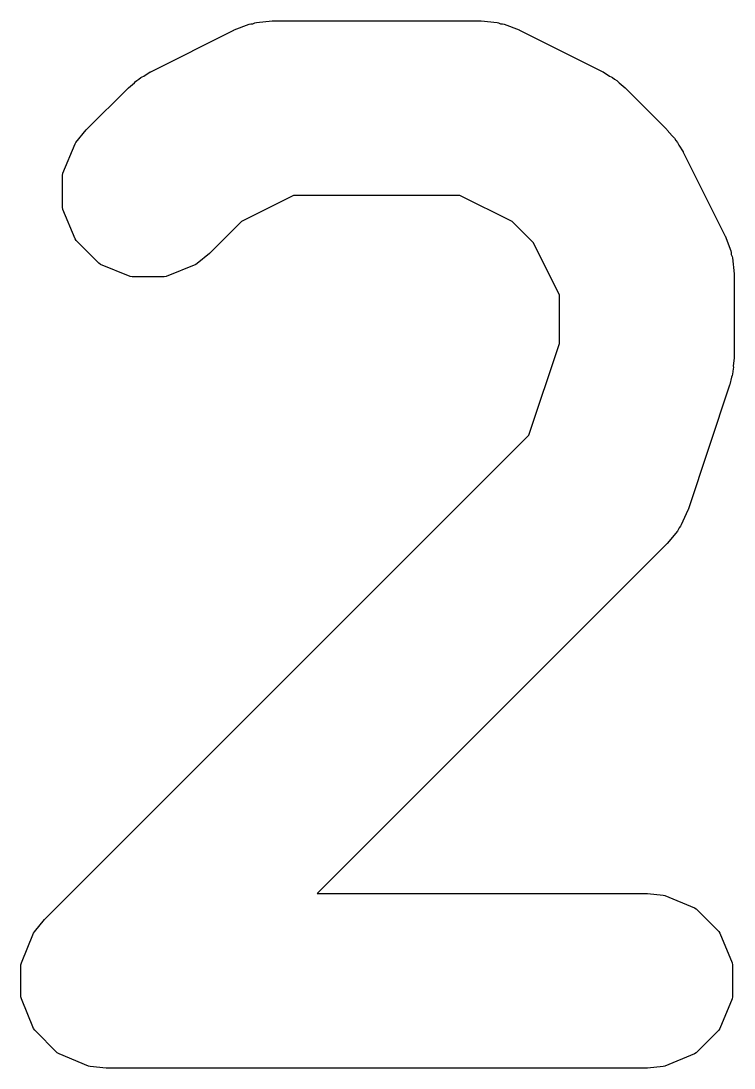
# Model space of a CAD drawing. Extents: x 125.7 to 173.8, y -124.1 to -88.3.
# Drawn here: x 159.355 to 160.009, y -109.642 to -108.682 of the extents above; entities that cross this region are included whole.
import ezdxf

# ---------------------------------------------------------------- set-up
doc = ezdxf.new("R2010")
doc.units = 0
doc.layers.add('BLACK', color=7, linetype='CONTINUOUS')

msp = doc.modelspace()

# ---------------------------------------------------------------- linework, layer by layer
at = {"layer": 'BLACK', "linetype": 'CONTINUOUS'}
for p, q in [((159.473747, -108.728836), (159.549937, -108.690741)), ((159.549937, -108.690741), (159.550386, -108.690543)), ((159.550386, -108.690543), (159.564118, -108.685288)), ((159.564118, -108.685288), (159.56555, -108.684971)), ((159.56555, -108.684971), (159.567426, -108.684837)), ((159.567426, -108.684837), (159.569169, -108.684116)), ((159.569169, -108.684116), (159.570592, -108.68376)), ((159.570592, -108.68376), (159.585224, -108.682319)), ((159.585224, -108.682319), (159.585714, -108.682295)), ((159.585714, -108.682295), (159.77619, -108.682295)), ((159.77619, -108.682295), (159.77668, -108.682319)), ((159.77668, -108.682319), (159.791312, -108.68376)), ((159.791312, -108.68376), (159.792735, -108.684117)), ((159.792735, -108.684117), (159.794474, -108.684837)), ((159.794474, -108.684837), (159.796353, -108.684971)), ((159.796353, -108.684971), (159.797786, -108.685288)), ((159.797786, -108.685288), (159.811518, -108.690543)), ((159.811518, -108.690543), (159.811967, -108.690741)), ((159.811967, -108.690741), (159.888158, -108.728836)), ((159.467379, -108.732814), (159.47332, -108.729076)), ((159.47332, -108.729076), (159.473747, -108.728836)), ((159.888158, -108.728836), (159.888585, -108.729076)), ((159.888585, -108.729076), (159.894526, -108.732814)), ((159.45332, -108.743491), (159.458742, -108.73904)), ((159.458742, -108.73904), (159.459764, -108.737863)), ((159.459764, -108.737863), (159.460876, -108.736909)), ((159.460876, -108.736909), (159.462866, -108.735655)), ((159.462866, -108.735655), (159.464686, -108.734163)), ((159.464686, -108.734163), (159.465943, -108.73341)), ((159.465943, -108.73341), (159.467379, -108.732814)), ((159.894526, -108.732814), (159.895964, -108.733411)), ((159.895964, -108.733411), (159.897222, -108.734166)), ((159.897222, -108.734166), (159.899032, -108.735652)), ((159.899032, -108.735652), (159.901028, -108.736908)), ((159.901028, -108.736908), (159.902143, -108.737864)), ((159.902143, -108.737864), (159.903166, -108.739044)), ((159.903166, -108.739044), (159.908586, -108.743492)), ((159.414861, -108.781915), (159.452957, -108.74382)), ((159.452957, -108.74382), (159.45332, -108.743491)), ((159.908586, -108.743492), (159.90895, -108.743821)), ((159.90895, -108.743821), (159.947045, -108.781916)), ((159.405203, -108.793645), (159.414531, -108.782279)), ((159.414531, -108.782279), (159.414861, -108.781915)), ((159.947045, -108.781916), (159.947374, -108.78228)), ((159.947374, -108.78228), (159.951823, -108.787702)), ((159.39325, -108.82194), (159.404449, -108.794904)), ((159.404449, -108.794904), (159.405203, -108.793645)), ((159.951823, -108.787702), (159.953002, -108.788724)), ((159.953002, -108.788724), (159.953958, -108.789839)), ((159.953958, -108.789839), (159.95521, -108.791829)), ((159.95521, -108.791829), (159.9567, -108.793644)), ((159.9567, -108.793644), (159.957455, -108.794903)), ((159.957455, -108.794903), (159.958049, -108.796337)), ((159.958049, -108.796337), (159.96179, -108.802281)), ((159.96179, -108.802281), (159.96203, -108.802708)), ((159.96203, -108.802708), (160.000125, -108.878899)), ((159.392869, -108.823853), (159.39325, -108.82194)), ((159.392869, -108.853115), (159.392869, -108.823853)), ((159.604599, -108.842295), (159.556913, -108.866137)), ((159.757305, -108.842295), (159.604599, -108.842295)), ((159.80499, -108.866137), (159.757305, -108.842295)), ((159.39325, -108.855028), (159.392869, -108.853115)), ((159.404448, -108.882065), (159.39325, -108.855028)), ((159.556913, -108.866137), (159.527996, -108.895055)), ((159.824728, -108.885875), (159.80499, -108.866137)), ((159.405531, -108.883688), (159.404448, -108.882065)), ((160.000125, -108.878899), (160.000323, -108.879348)), ((160.000323, -108.879348), (160.005578, -108.89308)), ((159.426224, -108.904381), (159.405531, -108.883688)), ((159.848571, -108.93356), (159.824728, -108.885875)), ((159.527632, -108.895384), (159.516267, -108.904711)), ((159.527996, -108.895055), (159.527632, -108.895384)), ((160.005578, -108.89308), (160.005896, -108.894514)), ((160.005896, -108.894514), (160.006028, -108.896392)), ((160.006028, -108.896392), (160.006749, -108.89813)), ((160.006749, -108.89813), (160.007106, -108.899554)), ((160.007106, -108.899554), (160.008547, -108.914186)), ((159.427847, -108.905464), (159.426224, -108.904381)), ((159.454883, -108.916663), (159.427847, -108.905464)), ((159.515008, -108.905465), (159.487971, -108.916663)), ((159.516267, -108.904711), (159.515008, -108.905465)), ((159.456796, -108.917044), (159.454883, -108.916663)), ((159.486058, -108.917044), (159.456796, -108.917044)), ((159.487971, -108.916663), (159.486058, -108.917044)), ((160.008547, -108.914186), (160.008571, -108.914676)), ((160.008571, -108.914676), (160.008571, -108.990866)), ((159.848571, -108.977885), (159.848571, -108.93356)), ((159.820554, -109.061934), (159.848571, -108.977885)), ((160.008547, -108.991357), (160.007858, -108.998341)), ((160.007858, -108.998341), (160.007969, -108.99989)), ((160.008571, -108.990866), (160.008547, -108.991357)), ((160.006749, -109.007413), (160.006152, -109.008851)), ((160.007106, -109.005987), (160.006749, -109.007413)), ((160.007336, -109.003642), (160.007106, -109.005987)), ((160.007857, -109.001355), (160.007336, -109.003642)), ((160.007969, -108.99989), (160.007857, -109.001355)), ((160.004465, -109.016164), (159.96637, -109.13045)), ((160.004598, -109.015691), (160.004465, -109.016164)), ((160.006152, -109.008851), (160.004598, -109.015691)), ((159.376764, -109.505726), (159.820554, -109.061934)), ((159.966193, -109.130907), (159.960199, -109.144332)), ((159.96637, -109.13045), (159.966193, -109.130907)), ((159.956702, -109.149992), (159.947374, -109.161357)), ((159.957457, -109.148732), (159.956702, -109.149992)), ((159.958177, -109.146991), (159.957457, -109.148732)), ((159.95941, -109.145571), (159.958177, -109.146991)), ((159.960199, -109.144332), (159.95941, -109.145571)), ((159.947374, -109.161357), (159.947045, -109.161721)), ((159.947045, -109.161721), (159.626471, -109.482295)), ((159.626471, -109.482295), (159.928571, -109.482295)), ((159.928571, -109.482295), (159.929061, -109.482319)), ((159.929061, -109.482319), (159.943693, -109.48376)), ((159.943693, -109.48376), (159.945116, -109.484117)), ((159.945116, -109.484117), (159.972152, -109.495316)), ((159.972152, -109.495316), (159.973775, -109.496399)), ((159.973775, -109.496399), (159.994467, -109.517091)), ((159.367108, -109.517455), (159.376435, -109.50609)), ((159.376435, -109.50609), (159.376764, -109.505726)), ((159.355155, -109.54575), (159.366354, -109.518714)), ((159.366354, -109.518714), (159.367108, -109.517455)), ((159.994467, -109.517091), (159.99555, -109.518714)), ((159.99555, -109.518714), (160.006749, -109.54575)), ((159.354774, -109.547663), (159.355155, -109.54575)), ((159.354774, -109.576927), (159.354774, -109.547663)), ((160.006749, -109.54575), (160.00713, -109.547663)), ((160.00713, -109.547663), (160.00713, -109.576927)), ((159.355155, -109.57884), (159.354774, -109.576927)), ((159.366354, -109.605876), (159.355155, -109.57884)), ((160.006749, -109.57884), (159.99555, -109.605876)), ((160.00713, -109.576927), (160.006749, -109.57884)), ((159.367437, -109.607499), (159.366354, -109.605876)), ((159.388129, -109.628191), (159.367437, -109.607499)), ((159.994467, -109.607499), (159.973775, -109.628191)), ((159.99555, -109.605876), (159.994467, -109.607499)), ((159.389752, -109.629274), (159.388129, -109.628191)), ((159.416788, -109.640473), (159.389752, -109.629274)), ((159.972152, -109.629274), (159.945116, -109.640473)), ((159.973775, -109.628191), (159.972152, -109.629274)), ((159.418211, -109.64083), (159.416788, -109.640473)), ((159.432843, -109.642271), (159.418211, -109.64083)), ((159.943693, -109.64083), (159.929061, -109.642271)), ((159.945116, -109.640473), (159.943693, -109.64083)), ((159.433333, -109.642295), (159.432843, -109.642271)), ((159.928571, -109.642295), (159.433333, -109.642295)), ((159.929061, -109.642271), (159.928571, -109.642295))]:
    msp.add_line(p, q, dxfattribs=at)

doc.saveas('drawing.dxf')
